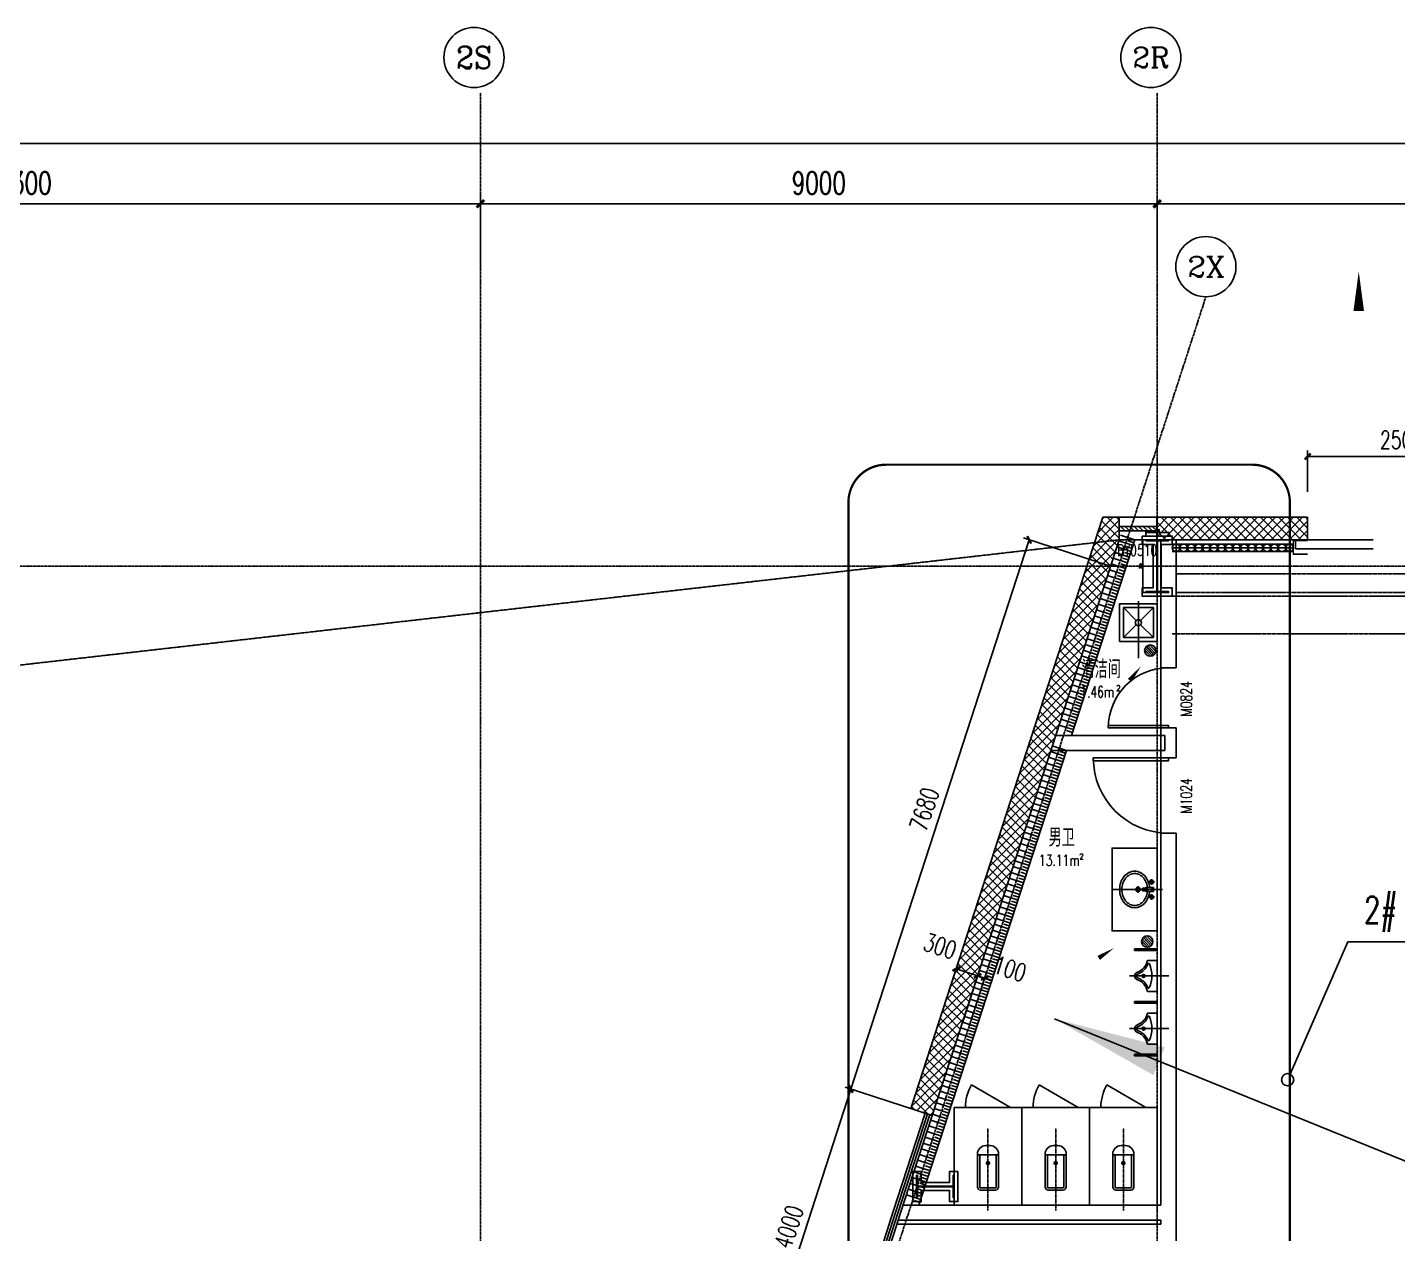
# Model space of a CAD drawing. Extents: x -954573 to 446329, y 489853 to 1226784.
# Drawn here: x -278878 to -260658, y 713693 to 729736 of the extents above; entities that cross this region are included whole.
import ezdxf
from ezdxf.enums import TextEntityAlignment as Align

# ---------------------------------------------------------------- set-up
doc = ezdxf.new("R2010")
doc.units = 0
doc.header["$LTSCALE"] = 10
doc.header["$MEASUREMENT"] = 0
for name, pattern in [('10平面$0$10平面$0$DASH', [0.35, 0.25, -0.1]), ('10平面$0$10平面$1$DOTE', [2.42, 2, -0.2, 0.02, -0.2]), ('10平面$0$DOTE', [2.42, 2, -0.2, 0.02, -0.2]), ('10平面$1$DASH', [0.35, 0.25, -0.1])]:
    doc.linetypes.add(name, pattern=pattern)
doc.layers.get('Defpoints').update_dxf_attribs({"color": 210})
for name, color, linetype in [('10平面$0$10平面$0$WINDOW', 8, 'Continuous'), ('10平面$0$10平面$1$A-AXIS-DOTE', 8, '10平面$0$10平面$1$DOTE'), ('10平面$0$99平面图例外参$0$A-HATCH-2', 251, 'Continuous'), ('10平面$0$A-AXIS-D', 8, 'Continuous'), ('10平面$0$A-AXIS-DOTE', 8, '10平面$0$DOTE'), ('10平面$0$A-AXIS-DP', 8, 'Continuous'), ('10平面$0$A-AXIS-SYMB', 8, 'Continuous'), ('10平面$0$A-HATCH-2', 8, 'Continuous'), ('10平面$0$A-HRAIL', 8, 'Continuous'), ('10平面$0$A-LIN-V', 8, 'Continuous'), ('10平面$0$A-SFCE', 8, 'Continuous'), ('10平面$0$A-WC', 8, 'Continuous'), ('10平面$0$A-WINDOW', 8, 'Continuous'), ('10平面$0$AS-COLN', 8, 'Continuous'), ('10平面$0$AS-WALL', 8, 'Continuous'), ('10平面$0$DIM_ELEV', 3, 'Continuous'), ('10平面$0$DIM_SYMB', 8, 'Continuous'), ('10平面$0$PUB_HATCH', 8, 'Continuous'), ('10平面$0$PUB_TEXT', 8, 'Continuous'), ('10平面$0$建-墙-幕', 8, 'Continuous'), ('10平面$0$建-房间', 8, 'Continuous'), ('10平面$0$建-窗', 8, 'Continuous'), ('10平面$0$建-门', 8, 'Continuous'), ('10平面$0$建-门窗编号', 8, 'Continuous'), ('A-LIN-V', 9, 'Continuous'), ('建-引出', 3, 'Continuous')]:
    doc.layers.add(name, color=color, linetype=linetype)
doc.styles.add('10平面$0$_TCH_AXIS', font='COMPLEX', dxfattribs={"bigfont": 'GBCBIG'})
doc.styles.add('10平面$0$_TCH_DIM', font='SIMPLEX', dxfattribs={"bigfont": 'GBCBIG'})
doc.styles.add('10平面$0$_TCH_DIM_T3', font='SIMPLEX', dxfattribs={"width": 0.705882, "bigfont": 'GBCBIG'})
doc.styles.add('10平面$0$A-AREA', font='SIMPLEX', dxfattribs={"bigfont": 'GBCBIG'})
doc.styles.add('10平面$0$A-WIN-LABEL', font='SIMPLEX', dxfattribs={"bigfont": 'GBCBIG'})
doc.dimstyles.new('10平面$0$_TCH_ARCH&&10', dxfattribs={"dimtxt": 29.75, "dimasz": 10, "dimexe": 10, "dimexo": 10, "dimgap": 12.625, "dimtad": 1, "dimdec": 0, "dimzin": 0, "dimdsep": 46, "dimtxsty": '10平面$0$_TCH_DIM_T3', "dimblk": '10平面$0$_ArchTick', "dimcen": 0.09, "dimclrt": 7, "dimazin": 2, "dimtfac": 1, "dimtdec": 0, "dimtix": 1, "dimtmove": 2, "dimatfit": 3, "dimfxl": 0, "dimtolj": 1, "dimtzin": 0, "dimarcsym": 0})
doc.dimstyles.new('10平面$0$_TCH_ARCH&&100', dxfattribs={"dimtxt": 297.5, "dimasz": 100, "dimexe": 100, "dimexo": 100, "dimgap": 126.25, "dimtad": 1, "dimdec": 0, "dimzin": 0, "dimdsep": 46, "dimtxsty": '10平面$0$_TCH_DIM_T3', "dimblk": '10平面$0$_ArchTick', "dimcen": 0.09, "dimclrt": 7, "dimazin": 2, "dimtfac": 1, "dimtdec": 0, "dimtix": 1, "dimtmove": 2, "dimatfit": 3, "dimfxl": 0, "dimtolj": 1, "dimtzin": 0, "dimarcsym": 0})
doc.dimstyles.new('10平面$0$_TCH_ARCH&&80', dxfattribs={"dimtxt": 238, "dimasz": 80, "dimexe": 80, "dimexo": 80, "dimgap": 101, "dimtad": 1, "dimdec": 0, "dimzin": 0, "dimdsep": 46, "dimtxsty": '10平面$0$_TCH_DIM_T3', "dimblk": '10平面$0$_ArchTick', "dimcen": 0.09, "dimclrt": 7, "dimazin": 2, "dimtfac": 1, "dimtdec": 0, "dimtix": 1, "dimtmove": 2, "dimatfit": 3, "dimfxl": 0, "dimtolj": 1, "dimtzin": 0, "dimarcsym": 0})
pattern_1 = [(45, (60, 0), (-60.000061, 60.000061), []), (135, (60, 0), (-60.000061, -60.000061), [])]

# ---------------------------------------------------------------- blocks, each defined once
blk = doc.blocks.new('10平面$0$_ArchTick')
at = {"color": 0, "linetype": 'ByBlock', "const_width": 0.4}
blk.add_lwpolyline([(-0.5, -0.5), (0.5, 0.5)], dxfattribs=at)
blk = doc.blocks.new('*D3064')
at = {"layer": '10平面$0$A-AXIS-D', "color": 0, "lineweight": -2}
for p, q in [((-64418, -78290), (-64418, -77330)), ((-64418, -77430), (-52118, -77430)), ((-52118, -78290), (-52118, -77330))]:
    blk.add_line(p, q, dxfattribs=at)
at = {"layer": 'Defpoints', "color": 0}
for p in [(-52118, -77430), (-64418, -78390), (-52118, -78390)]:
    blk.add_point(p, dxfattribs=at)
at = {"layer": '10平面$0$A-AXIS-D', "color": 0, "lineweight": -2, "xscale": 100, "yscale": 100, "zscale": 100, "rotation": 180}
blk.add_blockref('10平面$0$_ArchTick', (-64418, -77430), dxfattribs=at)
at = {"layer": '10平面$0$A-AXIS-D', "color": 0, "lineweight": -2, "xscale": 100, "yscale": 100, "zscale": 100}
blk.add_blockref('10平面$0$_ArchTick', (-52118, -77430), dxfattribs=at)
at = {"layer": '10平面$0$A-AXIS-D', "color": 7, "insert": (-58268, -77155), "char_height": 297.5, "attachment_point": 5, "style": '10平面$0$_TCH_DIM_T3'}
blk.add_mtext('\\A1;12300', dxfattribs=at)
blk = doc.blocks.new('*D3065')
at = {"layer": '10平面$0$A-AXIS-D', "color": 0, "lineweight": -2}
for p, q in [((-52118, -78290), (-52118, -77330)), ((-52118, -77430), (-43118, -77430)), ((-43118, -78290), (-43118, -77330))]:
    blk.add_line(p, q, dxfattribs=at)
at = {"layer": 'Defpoints', "color": 0}
for p in [(-43118, -77430), (-52118, -78390), (-43118, -78390)]:
    blk.add_point(p, dxfattribs=at)
at = {"layer": '10平面$0$A-AXIS-D', "color": 0, "lineweight": -2, "xscale": 100, "yscale": 100, "zscale": 100, "rotation": 180}
blk.add_blockref('10平面$0$_ArchTick', (-52118, -77430), dxfattribs=at)
at = {"layer": '10平面$0$A-AXIS-D', "color": 0, "lineweight": -2, "xscale": 100, "yscale": 100, "zscale": 100}
blk.add_blockref('10平面$0$_ArchTick', (-43118, -77430), dxfattribs=at)
at = {"layer": '10平面$0$A-AXIS-D', "color": 7, "insert": (-47618, -77155), "char_height": 297.5, "attachment_point": 5, "style": '10平面$0$_TCH_DIM_T3'}
blk.add_mtext('\\A1;9000', dxfattribs=at)
blk = doc.blocks.new('*D3066')
at = {"layer": '10平面$0$A-AXIS-D', "color": 0, "lineweight": -2}
for p, q in [((-43118, -78290), (-43118, -77330)), ((-43118, -77430), (-34118, -77430)), ((-34118, -78290), (-34118, -77330))]:
    blk.add_line(p, q, dxfattribs=at)
at = {"layer": 'Defpoints', "color": 0}
for p in [(-34118, -77430), (-43118, -78390), (-34118, -78390)]:
    blk.add_point(p, dxfattribs=at)
at = {"layer": '10平面$0$A-AXIS-D', "color": 0, "lineweight": -2, "xscale": 100, "yscale": 100, "zscale": 100, "rotation": 180}
blk.add_blockref('10平面$0$_ArchTick', (-43118, -77430), dxfattribs=at)
at = {"layer": '10平面$0$A-AXIS-D', "color": 0, "lineweight": -2, "xscale": 100, "yscale": 100, "zscale": 100}
blk.add_blockref('10平面$0$_ArchTick', (-34118, -77430), dxfattribs=at)
at = {"layer": '10平面$0$A-AXIS-D', "color": 7, "insert": (-38618, -77155), "char_height": 297.5, "attachment_point": 5, "style": '10平面$0$_TCH_DIM_T3'}
blk.add_mtext('\\A1;9000', dxfattribs=at)
blk = doc.blocks.new('*D3082')
at = {"layer": '10平面$0$A-AXIS-D', "color": 0, "lineweight": -2}
for p, q in [((-65318, -78190), (-65318, -76530)), ((-65318, -76630), (92682, -76630)), ((92682, -78190), (92682, -76530))]:
    blk.add_line(p, q, dxfattribs=at)
at = {"layer": 'Defpoints', "color": 0}
for p in [(92682, -76630), (-65318, -78290), (92682, -78290)]:
    blk.add_point(p, dxfattribs=at)
at = {"layer": '10平面$0$A-AXIS-D', "color": 0, "lineweight": -2, "xscale": 100, "yscale": 100, "zscale": 100, "rotation": 180}
blk.add_blockref('10平面$0$_ArchTick', (-65318, -76630), dxfattribs=at)
at = {"layer": '10平面$0$A-AXIS-D', "color": 0, "lineweight": -2, "xscale": 100, "yscale": 100, "zscale": 100}
blk.add_blockref('10平面$0$_ArchTick', (92682, -76630), dxfattribs=at)
at = {"layer": '10平面$0$A-AXIS-D', "color": 7, "insert": (13682, -76355), "char_height": 297.5, "attachment_point": 5, "style": '10平面$0$_TCH_DIM_T3'}
blk.add_mtext('\\A1;158000', dxfattribs=at)
blk = doc.blocks.new('10平面$0$厕卫')
at = {"layer": '10平面$0$A-AXIS-DOTE', "linetype": '10平面$1$DASH'}
blk.add_line((50, -823), (50, 272), dxfattribs=at)
at = {"layer": '10平面$0$A-WC'}
for p, q in [((-60, -40), (-60, -470)), ((150, -30), (-50, -30)), ((160, -470), (160, -40)), ((190, -470), (-90, -470)), ((350, -1097), (-170, -1397))]:
    blk.add_line(p, q, dxfattribs=at)
blk.add_lwpolyline([(-400, 203), (-400, -1097), (500, -1097), (500, 203)], close=True, dxfattribs=at)
blk.add_lwpolyline([(190, -40, 0.414214), (150, 0), (-50, 0, 0.414214), (-90, -40), (-90, -480, 0.414214), (20, -590), (80, -590, 0.414214), (190, -480)], format="xyb", close=True, dxfattribs=at)
blk.add_circle((50, -359), 20, dxfattribs=at)
for centre, radius, start, end in [((-50, -40), 10, 90, 180), ((150, -40), 10, 0, 90), ((350, -1097), 600, 180, 209.9999)]:
    blk.add_arc(centre, radius, start, end, dxfattribs=at)
for p in [(50, 0), (50, -359)]:
    blk.add_point(p, dxfattribs=at)
blk = doc.blocks.new('10平面$0$$lvtry$00000224')
at = {"color": 0}
for p, q in [((-363, 0), (-363, -300)), ((-338, 0), (-363, 0)), ((-338, 0), (-338, -300)), ((337, 0), (337, -300)), ((362, 0), (337, 0)), ((362, 0), (362, -300)), ((-338, -300), (-363, -300)), ((362, -300), (337, -300))]:
    blk.add_line(p, q, dxfattribs=at)
at = {"color": 0, "elevation": 0}
blk.add_lwpolyline([(-205, -131), (-205, 0), (205, 0), (205, -131, 0.268068), (51, -263, -0.317765), (0, -300, -0.317765), (-51, -263, 0.268068)], format="xyb", close=True, dxfattribs=at)
at = {"color": 0}
blk.add_circle((0, -182, 0), 20, dxfattribs=at)
for centre, radius, start, end in [((-152, -115, 0), 10, 114.1084, 248.1394), ((5, -466, 0), 395, 66.6675, 114.1084), ((-243, -341, 0), 233, 19.2639, 68.1394), ((243, -341, 0), 233, 110.4941, 160.7361), ((158, -113, 0), 10, 290.4941, 66.6675), ((0, -256, 0), 24, 199.2639, 269.4998), ((0, -256, 0), 24, 270.5002, 340.7361)]:
    blk.add_arc(centre, radius, start, end, dxfattribs=at)
blk.add_point((0, -182, 0), dxfattribs=at)
at = {"layer": '10平面$0$A-AXIS-DOTE'}
blk.add_lwpolyline([(0, 153), (0, -367)], dxfattribs=at)
blk = doc.blocks.new('10平面$0$小便器')
at = {"layer": '10平面$0$A-WC', "xscale": -1, "rotation": 89.99999999999999}
blk.add_blockref('10平面$0$$lvtry$00000224', (2044606, 1695654), dxfattribs=at)
blk = doc.blocks.new('10平面$0$45345')
at = {"layer": '10平面$0$A-WC'}
h = blk.add_hatch(dxfattribs=at)
h.set_pattern_fill('ANSI31', color=256, scale=10)
h.set_pattern_definition([(30, (40598742844.535, 3385776346.45), (-7.9375, 13.74815), [])])
edge = h.paths.add_edge_path()
edge.add_arc((40598742441.347763, 3385774511.717568), 50, 0, 360)
blk.add_circle((40598742441.347763, 3385774511.717568), 50, dxfattribs=at)
blk = doc.blocks.new('10平面$0$A$C34D37DA4')
at = {"ltscale": 0.5}
for points in [[(-250, -108), (250, -108), (250, 392), (-250, 392)], [(-200, -58), (200, -58), (200, 342), (-200, 342)]]:
    blk.add_lwpolyline(points, close=True, dxfattribs=at)
for points in [[(-200, 342), (-28, 171)], [(28, 171), (200, 342)], [(-200, -58), (-28, 114)], [(28, 114), (200, -58)]]:
    blk.add_lwpolyline(points, dxfattribs=at)
blk.add_circle((0, 142), 40, dxfattribs=at)
at = {"layer": '10平面$0$A-AXIS-DOTE'}
blk.add_lwpolyline([(0, 427), (0, -333)], dxfattribs=at)
blk = doc.blocks.new('10平面$0$10平面$0$$DorLib2D$00000126')
at = {"color": 0, "linetype": 'Continuous'}
for p, q in [((-0.532, 0.5), (-0.532, 0.9)), ((0.532, 0.9), (0.532, 0.5))]:
    blk.add_line(p, q, dxfattribs=at)
at = {"color": 0, "linetype": '10平面$0$10平面$0$DASH'}
for p, q in [((-0.532, 0.9), (0.532, 0.9)), ((-0.532, 0.5), (0.532, 0.5))]:
    blk.add_line(p, q, dxfattribs=at)
blk = doc.blocks.new('10平面$0$42343243')
at = {"layer": '10平面$0$10平面$0$WINDOW', "xscale": 5000, "yscale": 300, "zscale": 300, "rotation": 179.9999999999992}
blk.add_blockref('10平面$0$10平面$0$$DorLib2D$00000126', (-259354, 1223020), dxfattribs=at)
blk = doc.blocks.new('10平面$0$3243243')
at = {"layer": '10平面$0$A-SFCE', "linetype": '10平面$1$DASH'}
for p, q in [((-255004.2, 722470), (-263604.2, 722470)), ((-255004.2, 722220), (-263604.2, 722220))]:
    blk.add_line(p, q, dxfattribs=at)
blk = doc.blocks.new('*D3404')
at = {"layer": '10平面$0$A-AXIS-DP', "color": 0, "lineweight": -2}
for p, q in [((-195790, 766880), (-195790, 766929)), ((-195790, 766919), (-195490, 766919)), ((-195490, 766880), (-195490, 766929))]:
    blk.add_line(p, q, dxfattribs=at)
at = {"layer": 'Defpoints', "color": 0}
for p in [(-195490, 766919), (-195790, 766870), (-195490, 766870)]:
    blk.add_point(p, dxfattribs=at)
at = {"layer": '10平面$0$A-AXIS-DP', "color": 0, "lineweight": -2, "xscale": 10, "yscale": 10, "zscale": 10, "rotation": 180}
blk.add_blockref('10平面$0$_ArchTick', (-195790, 766919), dxfattribs=at)
at = {"layer": '10平面$0$A-AXIS-DP', "color": 0, "lineweight": -2, "xscale": 10, "yscale": 10, "zscale": 10}
blk.add_blockref('10平面$0$_ArchTick', (-195490, 766919), dxfattribs=at)
at = {"layer": '10平面$0$A-AXIS-DP', "color": 7, "insert": (-195640, 766946), "char_height": 29.8, "attachment_point": 5, "style": '10平面$0$_TCH_DIM_T3'}
blk.add_mtext('\\A1;300', dxfattribs=at)
blk = doc.blocks.new('*D3405')
at = {"layer": '10平面$0$A-AXIS-DP', "color": 0, "lineweight": -2}
for p, q in [((-195800, 766820), (-195841, 766820)), ((-195831, 766120), (-195831, 766820)), ((-195800, 766120), (-195841, 766120))]:
    blk.add_line(p, q, dxfattribs=at)
at = {"layer": 'Defpoints', "color": 0}
for p in [(-195831, 766820), (-195790, 766820), (-195790, 766120)]:
    blk.add_point(p, dxfattribs=at)
at = {"layer": '10平面$0$A-AXIS-DP', "color": 0, "lineweight": -2, "xscale": 10, "yscale": 10, "zscale": 10}
for p, rotation in [((-195831, 766820), 90), ((-195831, 766120), 270)]:
    blk.add_blockref('10平面$0$_ArchTick', p, dxfattribs=dict(at, rotation=rotation))
at = {"layer": '10平面$0$A-AXIS-DP', "color": 7, "insert": (-195859, 766470), "char_height": 29.8, "attachment_point": 5, "rotation": 90, "style": '10平面$0$_TCH_DIM_T3'}
blk.add_mtext('\\A1;700', dxfattribs=at)
blk = doc.blocks.new('10平面$0$342343243')
at = {"layer": '10平面$0$A-AXIS-DP', "color": 5}
blk.add_lwpolyline([(-155704, 832070), (-155404, 832070), (-155404, 832058), (-155550, 832058), (-155550, 831582), (-155404, 831582), (-155404, 831570), (-155704, 831570), (-155704, 831582), (-155558, 831582), (-155558, 832058), (-155704, 832058), (-155704, 832070)], close=True, dxfattribs=at)
at = {"layer": '10平面$0$A-HATCH-2'}
blk.add_lwpolyline([(-155754, 832120), (-155354, 832120), (-155354, 832008), (-155500, 832008), (-155500, 831632), (-155354, 831632), (-155354, 831520), (-155754, 831520), (-155754, 831632), (-155608, 831632), (-155608, 832008), (-155754, 832008)], close=True, dxfattribs=at)
blk = doc.blocks.new('10平面$0$w42343')
at = {"layer": '10平面$0$A-HATCH-2', "linetype": '10平面$1$DASH'}
for p, q in [((-263654.2, 722170), (-128354.2, 722170)), ((-263654.2, 721670), (-128354.2, 721670))]:
    blk.add_line(p, q, dxfattribs=at)
blk = doc.blocks.new('10平面$0$343243')
at = {"layer": '10平面$0$10平面$1$A-AXIS-DOTE'}
blk.add_lwpolyline([(-137039, 783550), (-137039, 784210)], dxfattribs=at)
at = {"layer": '10平面$0$A-WC'}
for p, q in [((-137084, 783875), (-136994, 783875)), ((-137039, 783830), (-137039, 783920)), ((-137176, 783694), (-137103, 783694)), ((-137139, 783657), (-137139, 783731)), ((-137071, 783707), (-137056, 783814)), ((-137064, 783668), (-137071, 783707)), ((-137064, 783668), (-137056, 783814)), ((-137064, 783668), (-137014, 783668)), ((-137063, 783687), (-137015, 783687)), ((-137056, 783814), (-137022, 783814)), ((-137056, 783804), (-137022, 783804)), ((-137014, 783668), (-137022, 783814)), ((-137008, 783707), (-137022, 783814)), ((-137014, 783668), (-137008, 783707)), ((-136976, 783694), (-136903, 783694)), ((-136939, 783657), (-136939, 783731))]:
    blk.add_line(p, q, dxfattribs=at)
for points in [[(-137069, 783721, -0.055034), (-137132, 783735, -0.088849), (-137208, 783776, -0.104988), (-137263, 783843, -0.12017), (-137282, 783920, -0.12017), (-137263, 783997, -0.104988), (-137208, 784064, -0.088849), (-137132, 784105, -0.080052), (-137039, 784120, -0.080052)], [(-137065, 783751, -0.056066), (-137123, 783763, -0.088849), (-137190, 783800, -0.104988), (-137237, 783857, -0.12017), (-137252, 783920, -0.12017), (-137237, 783983, -0.104988), (-137190, 784040, -0.088849), (-137123, 784077, -0.080052), (-137039, 784090, -0.080052)], [(-137039, 784120, -0.080052), (-136946, 784105, -0.088849), (-136870, 784064, -0.104988), (-136815, 783997, -0.12017), (-136796, 783920, -0.12017), (-136815, 783843, -0.104988), (-136870, 783776, -0.088849), (-136946, 783735, -0.055034), (-137010, 783721, -0.080052)], [(-137039, 784090, -0.080052), (-136956, 784077, -0.088849), (-136889, 784040, -0.104988), (-136842, 783983, -0.12017), (-136826, 783920, -0.12017), (-136842, 783857, -0.104988), (-136889, 783800, -0.088849), (-136956, 783763, -0.056066), (-137014, 783751, -0.080052)]]:
    blk.add_lwpolyline(points, format="xyb", dxfattribs=at)
for centre, radius in [((-137039, 783875), 30), ((-137039, 783875), 20), ((-137139, 783694), 25), ((-137139, 783694), 15), ((-136939, 783694), 25), ((-136939, 783694), 15)]:
    blk.add_circle(centre, radius, dxfattribs=at)
for centre, start, end in [((-137040, 783695), 80.5252, 279.4748), ((-137038, 783695), 260.5252, 99.4748)]:
    blk.add_arc(centre, 7.19, start, end, dxfattribs=at)
blk = doc.blocks.new('10平面$0$3132')
at = {"layer": '10平面$0$A-AXIS-SYMB'}
for p, q in [((-262088, 715814), (-261321, 717576)), ((-261321, 717576), (-257745, 717576))]:
    blk.add_line(p, q, dxfattribs=at)
blk.add_lwpolyline([(-262039, 715740, 1), (-262201, 715740, 1)], format="xyb", close=True, dxfattribs=at)
at = {"layer": '10平面$0$DIM_ELEV', "linetype": '10平面$1$DASH', "const_width": 30}
blk.add_lwpolyline([(-267460, 723920), (-262590, 723920, -0.414214), (-262090, 723420), (-262090, 713480, -0.414214), (-262590, 712980), (-267460, 712980, -0.414214), (-267960, 713480), (-267960, 723420, -0.414214)], format="xyb", close=True, dxfattribs=at)
at = {"layer": '10平面$0$PUB_TEXT', "style": '10平面$0$_TCH_DIM', "width": 0.705882}
blk.add_text('2#', height=357, dxfattribs=at).set_placement((-261103, 717821))
blk = doc.blocks.new('10平面$0$3333')
at = {"layer": '10平面$0$A-SFCE', "const_width": 20}
blk.add_lwpolyline([(-227064, 766320), (-227064, 766510), (-227244, 766510), (-227244, 766320)], dxfattribs=at)
blk = doc.blocks.new('10平面$0$99平面图例外参$0$$LinePat$填挖边坡')
at = {"color": 0}
for p, q in [((0, 0), (0, -1500)), ((300, 0), (300, -600))]:
    blk.add_line(p, q, dxfattribs=at)
at = {"layer": 'Defpoints', "color": 0}
blk.add_point((600, 0), dxfattribs=at)
blk = doc.blocks.new('10平面$0$99平面图例外参$0$$LinePat$圆环')
for points in [[(0, 150), (300, 150)], [(0, 0), (300, 0)], [(0, -150), (300, -150)]]:
    blk.add_lwpolyline(points)
at = {"color": 0}
blk.add_circle((150, 0), 150, dxfattribs=at)
blk = doc.blocks.new('10平面$0$34242343243')
at = {"layer": '10平面$0$A-LIN-V'}
for p, q in [((-264994, 720320), (-264151, 722920)), ((-267022, 714070), (-265059, 720120))]:
    blk.add_line(p, q, dxfattribs=at)
at = {"layer": '10平面$0$99平面图例外参$0$A-HATCH-2', "color": 203, "yscale": 0.1333333333333333, "zscale": 0.1333333333333333}
for p, xscale, rotation in [((-264151, 722920), 0.1339918837971177, 252.0237134181391), ((-264200, 722767), 0.1339918837971177, 252.0237134181391), ((-264176, 722844), 0.1339918837971177, 252.0237134181391), ((-264250, 722614), 0.1339918837971177, 252.0237134181391), ((-264225, 722691), 0.1339918837971177, 252.0237134181391), ((-264324, 722385), 0.1339918837971177, 252.0237134181391), ((-264300, 722461), 0.1339918837971177, 252.0237134181391), ((-264275, 722538), 0.1339918837971177, 252.0237134181391), ((-264374, 722232), 0.1339918837971177, 252.0237134181391), ((-264349, 722308), 0.1339918837971177, 252.0237134181391), ((-264449, 722002), 0.1339918837971177, 252.0237134181391), ((-264424, 722079), 0.1339918837971177, 252.0237134181391), ((-264399, 722155), 0.1339918837971177, 252.0237134181391), ((-264498, 721849), 0.1339918837971177, 252.0237134181391), ((-264473, 721926), 0.1339918837971177, 252.0237134181391), ((-264548, 721696), 0.1339918837971177, 252.0237134181391), ((-264523, 721773), 0.1339918837971177, 252.0237134181391), ((-264622, 721467), 0.1339918837971177, 252.0237134181391), ((-264597, 721544), 0.1339918837971177, 252.0237134181391), ((-264573, 721620), 0.1339918837971177, 252.0237134181391), ((-264672, 721314), 0.1339918837971177, 252.0237134181391), ((-264647, 721391), 0.1339918837971177, 252.0237134181391), ((-264746, 721085), 0.1339918837971177, 252.0237134181391), ((-264721, 721161), 0.1339918837971177, 252.0237134181391), ((-264697, 721238), 0.1339918837971177, 252.0237134181391), ((-264796, 720932), 0.1339918837971177, 252.0237134181391), ((-264771, 721008), 0.1339918837971177, 252.0237134181391), ((-264846, 720779), 0.1339918837971177, 252.0237134181391), ((-264821, 720855), 0.1339918837971177, 252.0237134181391), ((-264920, 720549), 0.1339918837971177, 252.0237134181391), ((-264895, 720626), 0.1339918837971177, 252.0237134181391), ((-264870, 720702), 0.1339918837971177, 252.0237134181391), ((-264970, 720396), 0.1339918837971177, 252.0237134181391), ((-264945, 720473), 0.1339918837971177, 252.0237134181391), ((-265084, 720043), 0.1341875878156124, 252.0237134181382), ((-265059, 720120), 0.1341875878156124, 252.0237134181382), ((-265159, 719814), 0.1341875878156124, 252.0237134181382), ((-265134, 719890), 0.1341875878156124, 252.0237134181382), ((-265109, 719967), 0.1341875878156124, 252.0237134181382), ((-265208, 719661), 0.1341875878156124, 252.0237134181382), ((-265184, 719737), 0.1341875878156124, 252.0237134181382), ((-265258, 719507), 0.1341875878156124, 252.0237134181382), ((-265233, 719584), 0.1341875878156124, 252.0237134181382), ((-265333, 719278), 0.1341875878156124, 252.0237134181382), ((-265308, 719354), 0.1341875878156124, 252.0237134181382), ((-265283, 719431), 0.1341875878156124, 252.0237134181382), ((-265382, 719124), 0.1341875878156124, 252.0237134181382), ((-265357, 719201), 0.1341875878156124, 252.0237134181382), ((-265457, 718895), 0.1341875878156124, 252.0237134181382), ((-265432, 718971), 0.1341875878156124, 252.0237134181382), ((-265407, 719048), 0.1341875878156124, 252.0237134181382), ((-265507, 718742), 0.1341875878156124, 252.0237134181382), ((-265482, 718818), 0.1341875878156124, 252.0237134181382), ((-265556, 718588), 0.1341875878156124, 252.0237134181382), ((-265531, 718665), 0.1341875878156124, 252.0237134181382), ((-265631, 718359), 0.1341875878156124, 252.0237134181382), ((-265606, 718435), 0.1341875878156124, 252.0237134181382), ((-265581, 718512), 0.1341875878156124, 252.0237134181382), ((-265680, 718205), 0.1341875878156124, 252.0237134181382), ((-265656, 718282), 0.1341875878156124, 252.0237134181382), ((-265730, 718052), 0.1341875878156124, 252.0237134181382), ((-265705, 718129), 0.1341875878156124, 252.0237134181382), ((-265805, 717823), 0.1341875878156124, 252.0237134181382), ((-265780, 717899), 0.1341875878156124, 252.0237134181382), ((-265755, 717976), 0.1341875878156124, 252.0237134181382), ((-265854, 717669), 0.1341875878156124, 252.0237134181382), ((-265830, 717746), 0.1341875878156124, 252.0237134181382), ((-265929, 717440), 0.1341875878156124, 252.0237134181382), ((-265904, 717516), 0.1341875878156124, 252.0237134181382), ((-265879, 717593), 0.1341875878156124, 252.0237134181382), ((-265979, 717286), 0.1341875878156124, 252.0237134181382), ((-265954, 717363), 0.1341875878156124, 252.0237134181382), ((-266028, 717133), 0.1341875878156124, 252.0237134181382), ((-266003, 717210), 0.1341875878156124, 252.0237134181382), ((-266103, 716904), 0.1341875878156124, 252.0237134181382), ((-266078, 716980), 0.1341875878156124, 252.0237134181382), ((-266053, 717057), 0.1341875878156124, 252.0237134181382), ((-266153, 716750), 0.1341875878156124, 252.0237134181382), ((-266128, 716827), 0.1341875878156124, 252.0237134181382), ((-266202, 716597), 0.1341875878156124, 252.0237134181382), ((-266177, 716674), 0.1341875878156124, 252.0237134181382), ((-266277, 716367), 0.1341875878156124, 252.0237134181382), ((-266252, 716444), 0.1341875878156124, 252.0237134181382), ((-266227, 716521), 0.1341875878156124, 252.0237134181382), ((-266327, 716214), 0.1341875878156124, 252.0237134181382), ((-266302, 716291), 0.1341875878156124, 252.0237134181382), ((-266401, 715985), 0.1341875878156124, 252.0237134181382), ((-266376, 716061), 0.1341875878156124, 252.0237134181382), ((-266351, 716138), 0.1341875878156124, 252.0237134181382), ((-266451, 715831), 0.1341875878156124, 252.0237134181382), ((-266426, 715908), 0.1341875878156124, 252.0237134181382), ((-266500, 715678), 0.1341875878156124, 252.0237134181382), ((-266476, 715755), 0.1341875878156124, 252.0237134181382), ((-266575, 715448), 0.1341875878156124, 252.0237134181382), ((-266550, 715525), 0.1341875878156124, 252.0237134181382), ((-266525, 715602), 0.1341875878156124, 252.0237134181382), ((-266625, 715295), 0.1341875878156124, 252.0237134181382), ((-266600, 715372), 0.1341875878156124, 252.0237134181382), ((-266674, 715142), 0.1341875878156124, 252.0237134181382), ((-266650, 715219), 0.1341875878156124, 252.0237134181382), ((-266749, 714912), 0.1341875878156124, 252.0237134181382), ((-266724, 714989), 0.1341875878156124, 252.0237134181382), ((-266699, 715066), 0.1341875878156124, 252.0237134181382), ((-266799, 714759), 0.1341875878156124, 252.0237134181382), ((-266774, 714836), 0.1341875878156124, 252.0237134181382), ((-266873, 714529), 0.1341875878156124, 252.0237134181382), ((-266848, 714606), 0.1341875878156124, 252.0237134181382), ((-266823, 714683), 0.1341875878156124, 252.0237134181382), ((-266923, 714376), 0.1341875878156124, 252.0237134181382), ((-266898, 714453), 0.1341875878156124, 252.0237134181382), ((-266973, 714223), 0.1341875878156124, 252.0237134181382), ((-266948, 714300), 0.1341875878156124, 252.0237134181382), ((-266997, 714147), 0.1341875878156124, 252.0237134181382)]:
    blk.add_blockref('10平面$0$99平面图例外参$0$$LinePat$填挖边坡', p, dxfattribs=dict(at, xscale=xscale, rotation=rotation))
at = {"layer": '10平面$0$A-HRAIL', "xscale": 0.3355865542526529, "yscale": 0.3333333333333333, "zscale": 0.3333333333333333, "rotation": 2.98139475203118e-10}
for p in [(-263654, 722814), (-263554, 722814), (-263453, 722814), (-263352, 722814), (-263251, 722814), (-263151, 722814), (-263050, 722814), (-262949, 722814), (-262849, 722814), (-262748, 722814), (-262647, 722814), (-262547, 722814), (-262446, 722814), (-262345, 722814), (-262245, 722814), (-262144, 722814)]:
    blk.add_blockref('10平面$0$99平面图例外参$0$$LinePat$圆环', p, dxfattribs=at)
at = {"layer": '10平面$0$A-SFCE', "rotation": 90}
blk.add_blockref('10平面$0$3333', (504467, 949974), dxfattribs=at)
blk = doc.blocks.new('*D3641')
at = {"layer": '10平面$0$A-AXIS-DP', "color": 0, "lineweight": -2}
for p, q in [((-266726, 716603), (-266503, 717291)), ((-266527, 717215), (-266242, 717122)), ((-266441, 716510), (-266217, 717198))]:
    blk.add_line(p, q, dxfattribs=at)
at = {"layer": 'Defpoints', "color": 0}
for p in [(-266242, 717122), (-266751, 716527), (-266465, 716434)]:
    blk.add_point(p, dxfattribs=at)
at = {"layer": '10平面$0$A-AXIS-DP', "color": 0, "lineweight": -2, "xscale": 80, "yscale": 80, "zscale": 80}
for p, rotation in [((-266527, 717215), 162.0237134181401), ((-266242, 717122), 342.02371341814)]:
    blk.add_blockref('10平面$0$_ArchTick', p, dxfattribs=dict(at, rotation=rotation))
at = {"layer": '10平面$0$A-AXIS-DP', "color": 7, "insert": (-266741, 717516), "char_height": 238, "attachment_point": 5, "rotation": 342.0237, "style": '10平面$0$_TCH_DIM_T3'}
blk.add_mtext('\\A1;300', dxfattribs=at)
blk = doc.blocks.new('*D3642')
at = {"layer": '10平面$0$A-AXIS-DP', "color": 0, "lineweight": -2}
for p, q in [((-266441, 716510), (-266217, 717198)), ((-266346, 716479), (-266122, 717168)), ((-266242, 717122), (-266318, 717147)), ((-266242, 717122), (-266147, 717092)), ((-266147, 717092), (-266071, 717067))]:
    blk.add_line(p, q, dxfattribs=at)
at = {"layer": 'Defpoints', "color": 0}
for p in [(-266147, 717092), (-266465, 716434), (-266370, 716403)]:
    blk.add_point(p, dxfattribs=at)
at = {"layer": '10平面$0$A-AXIS-DP', "color": 0, "lineweight": -2, "xscale": 80, "yscale": 80, "zscale": 80}
for p, rotation in [((-266242, 717122), 342.0237134181418), ((-266147, 717092), 162.0237134181418)]:
    blk.add_blockref('10平面$0$_ArchTick', p, dxfattribs=dict(at, rotation=rotation))
at = {"layer": '10平面$0$A-AXIS-DP', "color": 7, "insert": (-265813, 717214), "char_height": 238, "attachment_point": 5, "rotation": 342.0237, "style": '10平面$0$_TCH_DIM_T3'}
blk.add_mtext('\\A1;100', dxfattribs=at)
blk = doc.blocks.new('*D4162')
at = {"layer": '10平面$0$A-AXIS-DP', "color": 0, "lineweight": -2}
for p, q in [((-261854, 723560), (-261854, 724110)), ((-259354, 723560), (-259354, 724110)), ((-261854, 724030), (-259354, 724030))]:
    blk.add_line(p, q, dxfattribs=at)
at = {"layer": 'Defpoints', "color": 0}
for p in [(-259354, 724030), (-261854, 723480), (-259354, 723480)]:
    blk.add_point(p, dxfattribs=at)
at = {"layer": '10平面$0$A-AXIS-DP', "color": 0, "lineweight": -2, "xscale": 80, "yscale": 80, "zscale": 80, "rotation": 180}
blk.add_blockref('10平面$0$_ArchTick', (-261854, 724030), dxfattribs=at)
at = {"layer": '10平面$0$A-AXIS-DP', "color": 0, "lineweight": -2, "xscale": 80, "yscale": 80, "zscale": 80}
blk.add_blockref('10平面$0$_ArchTick', (-259354, 724030), dxfattribs=at)
at = {"layer": '10平面$0$A-AXIS-DP', "color": 7, "insert": (-260604, 724250), "char_height": 238, "attachment_point": 5, "style": '10平面$0$_TCH_DIM_T3'}
blk.add_mtext('\\A1;2500', dxfattribs=at)
blk = doc.blocks.new('*D4323')
at = {"layer": '10平面$0$A-AXIS-DP', "color": 0, "lineweight": -2}
for p, q in [((-269161, 711812), (-267927, 715616)), ((-266845, 715265), (-268003, 715641)), ((-268079, 711461), (-269237, 711836))]:
    blk.add_line(p, q, dxfattribs=at)
at = {"layer": 'Defpoints', "color": 0}
for p in [(-267927, 715616), (-266769, 715241), (-268003, 711436)]:
    blk.add_point(p, dxfattribs=at)
at = {"layer": '10平面$0$A-AXIS-DP', "color": 0, "lineweight": -2, "xscale": 80, "yscale": 80, "zscale": 80}
for p, rotation in [((-267927, 715616), 72.02371341813688), ((-269161, 711812), 252.0237134181369)]:
    blk.add_blockref('10平面$0$_ArchTick', p, dxfattribs=dict(at, rotation=rotation))
at = {"layer": '10平面$0$A-AXIS-DP', "color": 7, "insert": (-268753, 713782), "char_height": 238, "attachment_point": 5, "rotation": 72.0237, "style": '10平面$0$_TCH_DIM_T3'}
blk.add_mtext('\\A1;4000', dxfattribs=at)
blk = doc.blocks.new('*D4324')
at = {"layer": '10平面$0$A-AXIS-DP', "color": 0, "lineweight": -2}
for p, q in [((-267927, 715616), (-265557, 722921)), ((-264475, 722570), (-265633, 722946)), ((-266845, 715265), (-268003, 715641))]:
    blk.add_line(p, q, dxfattribs=at)
at = {"layer": 'Defpoints', "color": 0}
for p in [(-265557, 722921), (-264399, 722545), (-266769, 715241)]:
    blk.add_point(p, dxfattribs=at)
at = {"layer": '10平面$0$A-AXIS-DP', "color": 0, "lineweight": -2, "xscale": 80, "yscale": 80, "zscale": 80}
for p, rotation in [((-265557, 722921), 72.02371341813638), ((-267927, 715616), 252.0237134181364)]:
    blk.add_blockref('10平面$0$_ArchTick', p, dxfattribs=dict(at, rotation=rotation))
at = {"layer": '10平面$0$A-AXIS-DP', "color": 7, "insert": (-266951, 719337), "char_height": 238, "attachment_point": 5, "rotation": 72.0237, "style": '10平面$0$_TCH_DIM_T3'}
blk.add_mtext('\\A1;7680', dxfattribs=at)
blk = doc.blocks.new('*U3213')
at = {"color": 0}
blk.add_lwpolyline([(500, 0), (500, 1000), (460, 1000), (460, 0)], close=True, dxfattribs=at)
blk.add_arc((500, 0), 1000, 90, 180, dxfattribs=at)
blk = doc.blocks.new('*U3212')
at = {"color": 0, "xscale": 0.001, "yscale": 0.001, "zscale": 0.001}
blk.add_blockref('*U3213', (0, 0), dxfattribs=at)
blk = doc.blocks.new('*U3284')
at = {"color": 0}
for p, q in [((-250, 150), (250, 150)), ((250, 30), (-250, 30)), ((-250, -30), (-190, 30)), ((-190, -30), (-130, 30)), ((-130, -30), (-70, 30)), ((-70, -30), (-10, 30)), ((-10, -30), (50, 30)), ((50, -30), (110, 30)), ((110, -30), (170, 30)), ((170, -30), (230, 30)), ((250, -30), (-250, -30)), ((-250, -150), (250, -150))]:
    blk.add_line(p, q, dxfattribs=at)
for points in [[(-250, -150), (-250, 150)], [(250, -150), (250, 150)]]:
    blk.add_lwpolyline(points, dxfattribs=at)
blk = doc.blocks.new('*U3283')
at = {"color": 0, "xscale": 0.001999999996058992, "yscale": 0.003333333333333334, "zscale": 0.001999999996058992}
blk.add_blockref('*U3284', (0, 0), dxfattribs=at)
blk = doc.blocks.new('10平面$0$dote')
at = {"layer": '10平面$0$A-AXIS-D'}
for centre in [(-52202.7, -75483.9), (-43202.7, -75483.9), (-42470.2, -78266)]:
    blk.add_circle(centre, 400, dxfattribs=at)
at = {"layer": '10平面$0$A-AXIS-DOTE', "ltscale": 2}
for p, q in [((-52117.8, -264080), (-52117.8, -75950)), ((-43117.8, -169748.9), (-43117.8, -75950)), ((98696.4, -82250), (-75513.6, -82250))]:
    blk.add_line(p, q, dxfattribs=at)
blk.add_lwpolyline([(-66316.4, -152160.4), (-42470.2, -78666)], dxfattribs=at)
at = {"layer": '10平面$0$PUB_TEXT', "style": '10平面$0$_TCH_AXIS'}
for s, height, p, p2 in [('2S', 294.28, (-52440.9, -75631), (-51964.5, -75631)), ('2R', 270.86, (-43447.8, -75619.3), (-42957.6, -75619.3)), ('2X', 270.86, (-42715.3, -78401.4), (-42225.1, -78401.4))]:
    blk.add_text(s, height=height, dxfattribs=at).set_placement(p, p2, align=Align.FIT)
at = {"layer": '10平面$0$A-AXIS-D'}
for base, p1, p2, picture, middle in [((92682.2, -76630), (-65317.8, -78290), (92682.2, -78290), '*D3082', (13682.2, -76355)), ((-52117.8, -77430), (-64417.8, -78390), (-52117.8, -78390), '*D3064', (-58267.8, -77155)), ((-43117.8, -77430), (-52117.8, -78390), (-43117.8, -78390), '*D3065', (-47617.8, -77155)), ((-34117.8, -77430), (-43117.8, -78390), (-34117.8, -78390), '*D3066', (-38617.8, -77155))]:
    dim = blk.add_linear_dim(base=base, p1=p1, p2=p2, angle=0, dimstyle='10平面$0$_TCH_ARCH&&100', override={"dimgap": 0}, dxfattribs=at)
    dim.commit()
    dim.dimension.update_dxf_attribs({"geometry": picture, "text_midpoint": middle, "dimtype": 129})
blk = doc.blocks.new('10平面$0$nt66')
at = {"layer": '10平面$0$A-HATCH-2'}
blk.add_lwpolyline([(-195840, 766870), (-195440, 766870), (-195440, 766758), (-195586, 766758), (-195586, 766182), (-195440, 766182), (-195440, 766070), (-195840, 766070), (-195840, 766182), (-195694, 766182), (-195694, 766758), (-195840, 766758)], close=True, dxfattribs=at)
at = {"layer": '10平面$0$AS-COLN'}
blk.add_lwpolyline([(-195790, 766820), (-195490, 766820), (-195490, 766808), (-195636, 766808), (-195636, 766132), (-195490, 766132), (-195490, 766120), (-195790, 766120), (-195790, 766132), (-195644, 766132), (-195644, 766808), (-195790, 766808)], close=True, dxfattribs=at)
at = {"layer": '10平面$0$A-AXIS-DP'}
for p1, p2, distance, picture, middle in [((-195790, 766870), (-195490, 766870), 48.8, '*D3404', (-195640, 766946.2)), ((-195790, 766120), (-195790, 766820), 41.2, '*D3405', (-195858.7, 766470))]:
    dim = blk.add_aligned_dim(p1=p1, p2=p2, distance=distance, dimstyle='10平面$0$_TCH_ARCH&&10', dxfattribs=at)
    dim.commit()
    dim.dimension.update_dxf_attribs({"geometry": picture, "text_midpoint": middle})
blk = doc.blocks.new('10平面$0$33333')
blk.add_blockref('10平面$0$nt66', (-68214, -43900))
at = {"layer": '10平面$0$A-AXIS-DP', "rotation": 270}
blk.add_blockref('10平面$0$342343243', (-1098624, 558766), dxfattribs=at)
blk = doc.blocks.new('10平面')
at = {"layer": '10平面$0$PUB_HATCH'}
h = blk.add_hatch(dxfattribs=at)
h.set_pattern_fill('多孔材料', color=256, scale=30, style=0)
h.set_pattern_definition(pattern_1)
h.paths.add_polyline_path([(-264361, 722920), (-264579.1, 723220), (-265537.5, 720266.3), (-265252.1, 720173.7)])
h = blk.add_hatch(dxfattribs=at)
h.set_pattern_fill('多孔材料', color=256, scale=30, style=0)
h.set_pattern_definition(pattern_1)
h.paths.add_polyline_path([(-264361, 722920), (-264361, 723220), (-264579.1, 723220)])
h = blk.add_hatch(dxfattribs=at)
h.set_pattern_fill('多孔材料', color=256, scale=30, style=0)
h.set_pattern_definition(pattern_1)
h.paths.add_polyline_path([(-261854.2, 723220), (-263861, 723220), (-263861, 722920), (-261854.2, 722920)])
h = blk.add_hatch(dxfattribs=at)
h.set_pattern_fill('多孔材料', color=256, scale=30, style=0)
h.set_pattern_definition(pattern_1)
h.paths.add_polyline_path([(-265252.1, 720173.7), (-265537.5, 720266.3), (-267130.1, 715357.8), (-266844.7, 715265.3)])
at = {"layer": '10平面$0$A-AXIS-DOTE'}
blk.add_line((-281332.2, 720986), (-264361, 722920), dxfattribs=at)
at = {"layer": '10平面$0$A-AXIS-SYMB'}
blk.add_lwpolyline([(-261174.2, 725030, 0, 0, 0), (-261174.2, 726490, 0, 140, 0), (-261174.2, 725965, 0, 0, 0)], format="xyseb", dxfattribs=at)
at = {"layer": '10平面$0$A-WC', "elevation": 0}
blk.add_lwpolyline([(-263854.2, 717720), (-263854.2, 718820), (-264454.2, 718820), (-264454.2, 717720), (-263854.2, 717720)], dxfattribs=at)
at = {"layer": '10平面$0$AS-WALL'}
for p, q in [((-264579.1, 723220), (-265537.5, 720266.3)), ((-264361, 723220), (-264579.1, 723220)), ((-264361, 722920), (-264361, 723220)), ((-261854.2, 723220), (-263861, 723220)), ((-263861, 723220), (-263861, 722920)), ((-261854.2, 722920), (-261854.2, 723220)), ((-264361, 722920), (-265252.1, 720173.7)), ((-263861, 722920), (-261854.2, 722920)), ((-263804.2, 722920), (-263804.2, 721220)), ((-263604.2, 722920), (-263804.2, 722920)), ((-263604.2, 721220), (-263604.2, 722920)), ((-263804.2, 721220), (-263604.2, 721220)), ((-263804.2, 720420), (-263804.2, 720020)), ((-263604.2, 720420), (-263804.2, 720420)), ((-263604.2, 720020), (-263604.2, 720420)), ((-265537.5, 720266.3), (-267130.1, 715357.8)), ((-265204.6, 720320), (-263754.2, 720320)), ((-263754.2, 720320), (-263754.2, 720120)), ((-265252.1, 720173.7), (-266844.7, 715265.3)), ((-265269.5, 720120), (-263754.2, 720120)), ((-263804.2, 720020), (-263604.2, 720020)), ((-263604.2, 719020), (-263804.2, 719020)), ((-263804.2, 719020), (-263804.2, 714070)), ((-263604.2, 713970), (-263604.2, 719020)), ((-266844.7, 715265.3), (-267130.1, 715357.8)), ((-267232.5, 714070), (-263804.2, 714070)), ((-267297.4, 713870), (-263804.2, 713870)), ((-263804.2, 713870), (-263804.2, 713820)), ((-263604.2, 713970), (-263604.2, 713720)), ((-267313.6, 713820), (-263804.2, 713820)), ((-263604.2, 711020), (-263604.2, 713720))]:
    blk.add_line(p, q, dxfattribs=at)
at = {"layer": '10平面$0$DIM_SYMB'}
for points in [[(-264540, 720650, 0, 0, 0), (-264070, 721240, 0, 64, 0), (-264219.5, 721052.3, 0, 0, 0)], [(-265160, 717020, 0, 0, 0), (-264430, 717490, 0, 64, 0), (-264631.8, 717360.1, 0, 0, 0)]]:
    blk.add_lwpolyline(points, format="xyseb", dxfattribs=at)
at = {"layer": '10平面$0$建-墙-幕'}
for p, q in [((-267365.1, 713985.4), (-266939.8, 715296.1)), ((-267333.4, 713975.1), (-266908.1, 715285.8)), ((-267301.7, 713964.9), (-266876.4, 715275.6)), ((-267270, 713954.6), (-266844.7, 715265.3)), ((-266939.8, 715296.1), (-266844.7, 715265.3)), ((-267446.2, 713735.4), (-267365.1, 713985.4)), ((-267414.5, 713725.1), (-267333.4, 713975.1)), ((-267382.8, 713714.9), (-267301.7, 713964.9)), ((-267351.1, 713704.6), (-267270, 713954.6)), ((-269928.3, 706085.4), (-267446.2, 713735.4)), ((-269896.6, 706075.1), (-267414.5, 713725.1)), ((-269864.9, 706064.9), (-267382.8, 713714.9)), ((-269833.2, 706054.6), (-267351.1, 713704.6))]:
    blk.add_line(p, q, dxfattribs=at)
at = {"layer": '10平面$0$建-门'}
for p, q in [((-263804.2, 721220), (-263804.2, 720420)), ((-263804.2, 720020), (-263804.2, 719020))]:
    blk.add_line(p, q, dxfattribs=at)
at = {"rotation": 180.0000000000122}
for p in [(1780751.9, 2412773.6, 0), (1780751.9, 2412073.6, 0)]:
    blk.add_blockref('10平面$0$小便器', p, dxfattribs=at)
at = {"xscale": -1, "rotation": 179.9999999999838}
for p in [(-266154.2, 714272.8), (-265254.2, 714272.8), (-264354.2, 714272.8)]:
    blk.add_blockref('10平面$0$厕卫', p, dxfattribs=at)
at = {"layer": '10平面$0$A-AXIS-DP'}
for name in ['10平面$0$3132', '10平面$0$3243243']:
    blk.add_blockref(name, (0, 0), dxfattribs=at)
at = {"layer": '10平面$0$A-LIN-V', "xscale": -1.5, "yscale": 1.5, "zscale": 1.5, "rotation": 342.0237134181253}
for p in [(56357673896.9, -23624601724.5, 0), (56357673856.9, -23624605594.5, 0)]:
    blk.add_blockref('10平面$0$45345', p, dxfattribs=at)
at = {"layer": '10平面$0$A-WC'}
blk.add_blockref('10平面$0$A$C34D37DA4', (-264104.2, 721677.7), dxfattribs=at)
at = {"layer": '10平面$0$A-WINDOW'}
for name, p in [('10平面$0$42343243', (0, -499950)), ('10平面$0$33333', (0, 0)), ('10平面$0$w42343', (0, 0))]:
    blk.add_blockref(name, p, dxfattribs=at)
at = {"layer": '10平面$0$A-WINDOW', "rotation": 90.00000000001954}
blk.add_blockref('10平面$0$343243', (519765.8, 855309.2, 0), dxfattribs=at)
at = {"layer": '10平面$0$AS-WALL'}
blk.add_blockref('10平面$0$dote', (-220736.4, 804820), dxfattribs=at)
at = {"layer": '10平面$0$DIM_SYMB'}
blk.add_blockref('10平面$0$34242343243', (0, 0), dxfattribs=at)
at = {"layer": '10平面$0$建-窗', "color": 5}
ref = blk.add_blockref('*U3283', (-264111, 723070), dxfattribs=dict(at, xscale=500.000000985252, yscale=-300, zscale=300, rotation=179.9999999999874))
ref.add_attrib('A', 'BY0510', (-264388.5, 722708.1), dxfattribs={"layer": '10平面$0$建-门窗编号', "color": 5, "height": 148.75, "rotation": 360, "style": '10平面$0$A-WIN-LABEL', "width": 0.705882})
at = {"layer": '10平面$0$建-门'}
ref = blk.add_blockref('*U3212', (-263704.2, 720820), dxfattribs=dict(at, xscale=800, yscale=-800, zscale=199.9999999999998, rotation=269.9999999997824))
ref.add_attrib('A', 'M0824', (-263392.3, 720572.5), dxfattribs={"layer": '10平面$0$建-门窗编号', "height": 148.75, "rotation": 90, "style": '10平面$0$A-WIN-LABEL', "width": 0.705882})
ref = blk.add_blockref('*U3212', (-263704.2, 719520), dxfattribs=dict(at, xscale=-1000, yscale=-1000, zscale=199.9999999999998, rotation=269.9999999997824))
ref.add_attrib('A', 'M1024', (-263392.3, 719282.5), dxfattribs={"layer": '10平面$0$建-门窗编号', "height": 148.75, "rotation": 90, "style": '10平面$0$A-WIN-LABEL', "width": 0.705882})
at = {"layer": '10平面$0$建-房间', "style": '10平面$0$A-AREA'}
for s, p in [('清洁间', (-264859.4, 721080)), ('男卫', (-265296.9, 718840))]:
    blk.add_text(s, height=241.13, dxfattribs=at).set_placement(p)
at = {"layer": '10平面$0$建-房间', "style": '10平面$0$A-AREA', "width": 0.705882}
for s, height, p in [('1.46m', 148.75, (-264877.5, 720824.1)), ('2', 74.4, (-264397.5, 720911.6)), ('13.11m', 148.75, (-265427.5, 718584.1)), ('2', 74.4, (-264887.5, 718671.6))]:
    blk.add_text(s, height=height, dxfattribs=at).set_placement(p)
at = {"layer": '10平面$0$A-AXIS-DP'}
for p1, p2, distance, picture, middle in [((-261854.2, 723480), (-259354.2, 723480), 550, '*D4162', (-260604.2, 724250)), ((-266768.6, 715240.6), (-264398.5, 722545.3), 1217.5, '*D4324', (-266950.9, 719336.6)), ((-268003.1, 711435.8), (-266768.6, 715240.6), 1217.5, '*D4323', (-268753.2, 713781.8))]:
    dim = blk.add_aligned_dim(p1=p1, p2=p2, distance=distance, dimstyle='10平面$0$_TCH_ARCH&&80', dxfattribs=at)
    dim.commit()
    dim.dimension.update_dxf_attribs({"geometry": picture, "text_midpoint": middle})
for base, p1, p2, picture, middle in [((-266242.1, 717122.4), (-266750.8, 716526.8), (-266465.4, 716434.2), '*D3641', (-266741.2, 717515.6)), ((-266147, 717091.5), (-266465.4, 716434.2), (-266370.3, 716403.3), '*D3642', (-265812.8, 717214.4))]:
    dim = blk.add_linear_dim(base=base, p1=p1, p2=p2, angle=342.02371, dimstyle='10平面$0$_TCH_ARCH&&80', dxfattribs=at)
    dim.commit()
    dim.dimension.update_dxf_attribs({"geometry": picture, "text_midpoint": middle, "dimtype": 129})

msp = doc.modelspace()

# ---------------------------------------------------------------- block references
at = {"layer": 'A-LIN-V'}
msp.add_blockref('10平面', (0, 0), dxfattribs=at)

# ---------------------------------------------------------------- next in the draw order: hatches: boundary and pattern name
at = {"layer": '建-引出'}
msp.add_hatch(color=256, dxfattribs=at).paths.add_polyline_path([(-265220, 716550), (-263905.2, 715800.9), (-263754.8, 716171.6)], flags=17)

# ---------------------------------------------------------------- next in the draw order: linework, layer by layer
msp.add_line((-265220, 716550), (-195214.3, 688156.4), dxfattribs=at)

doc.saveas('drawing.dxf')
